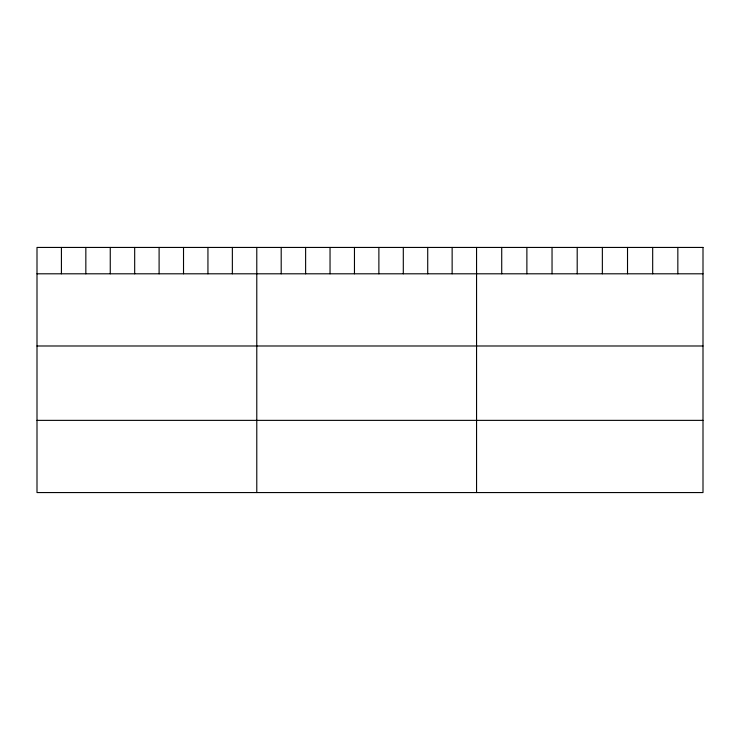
<?xml version="1.0" encoding="UTF-8"?>
<svg xmlns="http://www.w3.org/2000/svg" width="740" height="740" viewBox="0 0 740 740"><rect width="100%" height="100%" fill="white"/><g stroke="black" fill="none" stroke-linecap="round" stroke-linejoin="round"><path stroke-width="1.11" d="M37 273.8L703 273.8M37 345.987L703 345.987M37 420.366L703 420.366M677.84 247.438L677.84 273.8M652.68 247.438L652.68 273.8M627.52 247.438L627.52 273.8M602.36 247.438L602.36 273.8M577.2 247.438L577.2 273.8M552.04 247.438L552.04 273.8M526.88 247.438L526.88 273.8M501.72 247.438L501.72 273.8M476.56 247.438L476.56 492.562M452.14 247.438L452.14 273.8M427.72 247.438L427.72 273.8M403.3 247.438L403.3 273.8M378.88 247.438L378.88 273.8M354.46 247.438L354.46 273.8M330.04 247.438L330.04 273.8M305.62 247.438L305.62 273.8M281.2 247.438L281.2 273.8M256.78 247.438L256.78 492.562M232.36 247.438L232.36 273.8M207.94 247.438L207.94 273.8M183.52 247.438L183.52 273.8M159.1 247.438L159.1 273.8M134.68 247.438L134.68 273.8M110.26 247.438L110.26 273.8M85.84 247.438L85.84 273.8M61.42 247.438L61.42 273.8M703 247.438L37 247.438L37 492.562L703 492.562L703 247.438"/></g></svg>
